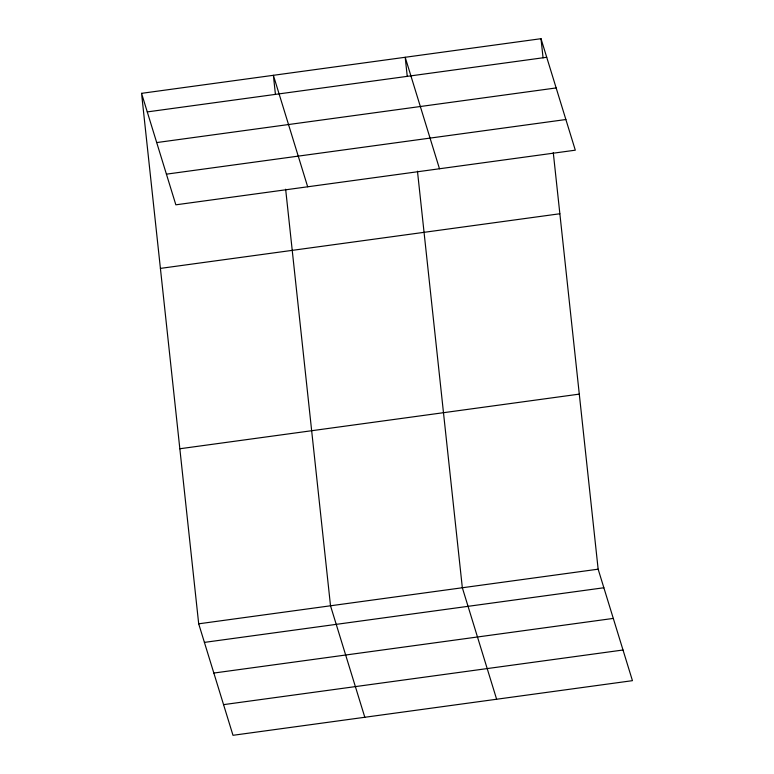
<?xml version="1.0" encoding="UTF-8"?>
<svg xmlns="http://www.w3.org/2000/svg" width="774" height="774" viewBox="0 0 774 774"><rect width="100%" height="100%" fill="white"/><g stroke="black" fill="none" stroke-linecap="round" stroke-linejoin="round"><path stroke-width="1.16" d="M141.555 93.335L541.007 38.7L575.305 150.185L175.853 204.82L141.555 93.335L198.695 623.815L232.993 735.3L632.445 680.665L598.147 569.18L553.275 152.613M147.273 111.911L546.715 57.276M156.706 142.571L556.148 87.936M166.42 174.16L565.871 119.525M160.412 268.394L559.863 213.759M179.839 448.756L579.291 394.121M198.695 623.815L598.147 569.18M204.413 642.391L603.865 587.756M213.847 673.051L613.289 618.416M223.56 704.64L623.012 650.005M439.487 168.761L405.189 57.276L407.259 76.462M496.627 699.241L462.339 587.756L417.467 171.18M307.675 186.786L273.377 75.301L275.438 94.486M364.815 717.275L330.517 605.79L285.645 189.214M541.007 38.7L543.067 57.886"/></g></svg>
